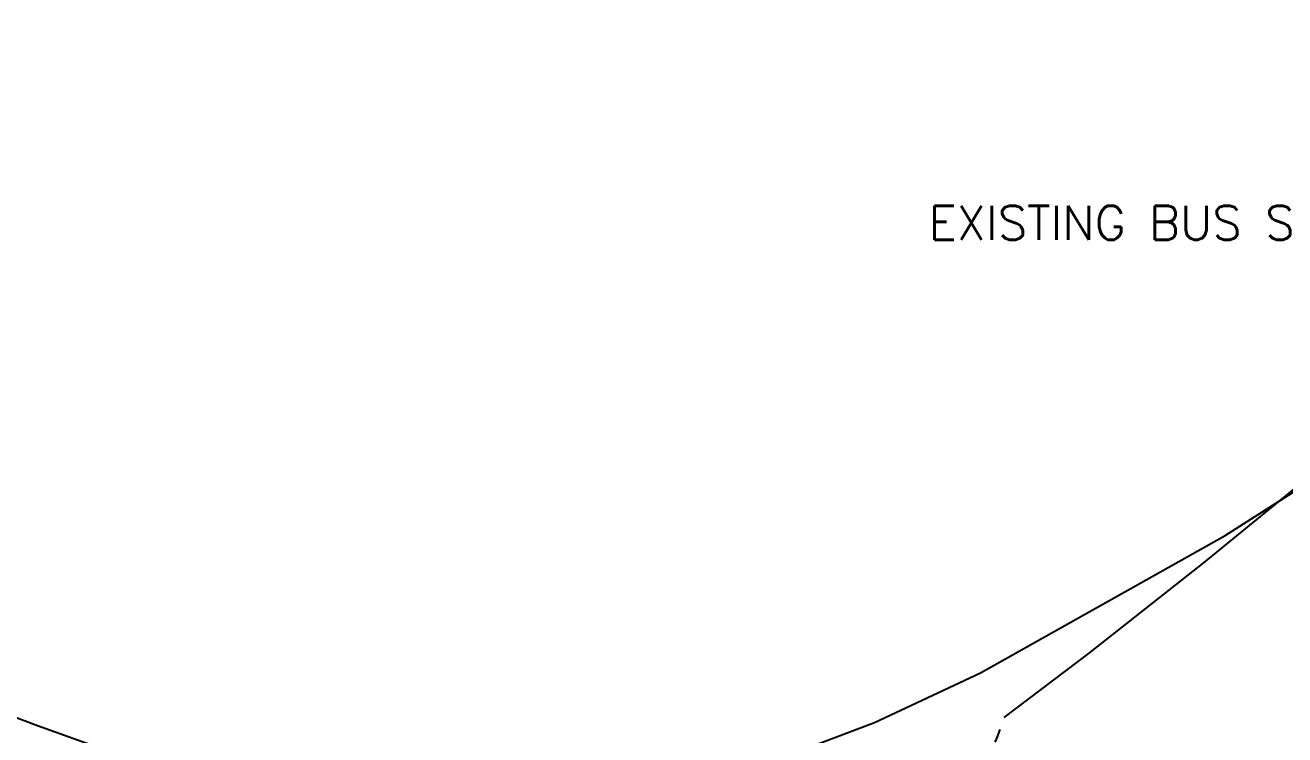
# Model space of a CAD drawing. Extents: x 421500 to 422711, y 436000 to 437000.
# Drawn here: x 421989.67 to 422035.6, y 436575.77 to 436601.65 of the extents above; entities that cross this region are included whole.
import ezdxf

# ---------------------------------------------------------------- set-up
doc = ezdxf.new("R2010")
doc.units = 0
doc.linetypes.add('716709-ExBase$0$BLIP', pattern=[1, 0.5, -0.5])
for name, color, linetype in [('00-BUS-NOTES', 2, 'Continuous'), ('716709-ExBase$0$OS-JoinV', 8, '716709-ExBase$0$BLIP'), ('716709-ExBase$0$OS-LINE_0030_OBSTRUCTING_FEAT', 8, 'Continuous'), ('716709-ExBase$0$XC-LCCCarriageway', 251, 'Continuous'), ('Pr-Edging', 7, 'Continuous')]:
    doc.layers.add(name, color=color, linetype=linetype)
doc.styles.get("Standard").update_dxf_attribs({"font": 'romans.shx'})

msp = doc.modelspace()

# ---------------------------------------------------------------- linework, layer by layer
at = {"layer": '716709-ExBase$0$OS-JoinV', "flags": 128}
msp.add_lwpolyline([(422023.957, 436573.829, 0.120063), (422025.35, 436576.4, 0.129384)], format="xyb", dxfattribs=at)
at = {"layer": '716709-ExBase$0$OS-LINE_0030_OBSTRUCTING_FEAT', "flags": 128}
msp.add_lwpolyline([(422105.05, 436644.45), (422085.8, 436626.45), (422073.45, 436616), (422061.25, 436605.65), (422044.95, 436592.1), (422032.65, 436582.05), (422028.45, 436578.75), (422025.35, 436576.4)], dxfattribs=at)
at = {"layer": '716709-ExBase$0$XC-LCCCarriageway', "flags": 128}
msp.add_lwpolyline([(421985.82, 436577.722), (421990.122, 436576.102), (421994.458, 436574.554), (421997.832, 436573.691), (422001.132, 436573.211), (422006.8, 436573.081), (422007.358, 436573.013), (422007.97, 436573.052), (422008.479, 436573.112), (422012.894, 436573.807), (422016.84, 436574.788), (422020.632, 436576.217), (422024.499, 436578.024), (422033.422, 436583.035), (422041.646, 436588.276), (422045.625, 436590.836), (422052.788, 436595.622), (422059.068, 436599.895), (422064.869, 436604.056)], dxfattribs=at)
at = {"layer": 'Pr-Edging', "flags": 128}
msp.add_lwpolyline([(422069.588, 436603.204), (422060.29, 436592.72, -0.051535), (422057.563, 436590.219), (422053.817, 436587.433), (422051.48, 436585.696), (422045.449, 436581.246, -0.030973), (422035.261, 436574.663), (422030.703, 436572.103, -0.010074), (422028.998, 436571.19), (422026.052, 436571.448, -0.014254), (422023.599, 436570.443), (422020.057, 436569.107, -0.072474), (422009.845, 436566.869), (422009.629, 436566.829), (422006.407, 436566.599), (422001.4, 436566.736), (421997.084, 436567.24), (421992.824, 436568.098), (421988.638, 436569.709)], format="xyb", dxfattribs=at)

# ---------------------------------------------------------------- texts
at = {"layer": '00-BUS-NOTES'}
msp.add_text('EXISTING BUS STOP TO BE RELOCATED', height=1.25, dxfattribs=at).set_placement((422022.614, 436593.817))

doc.saveas('drawing.dxf')
